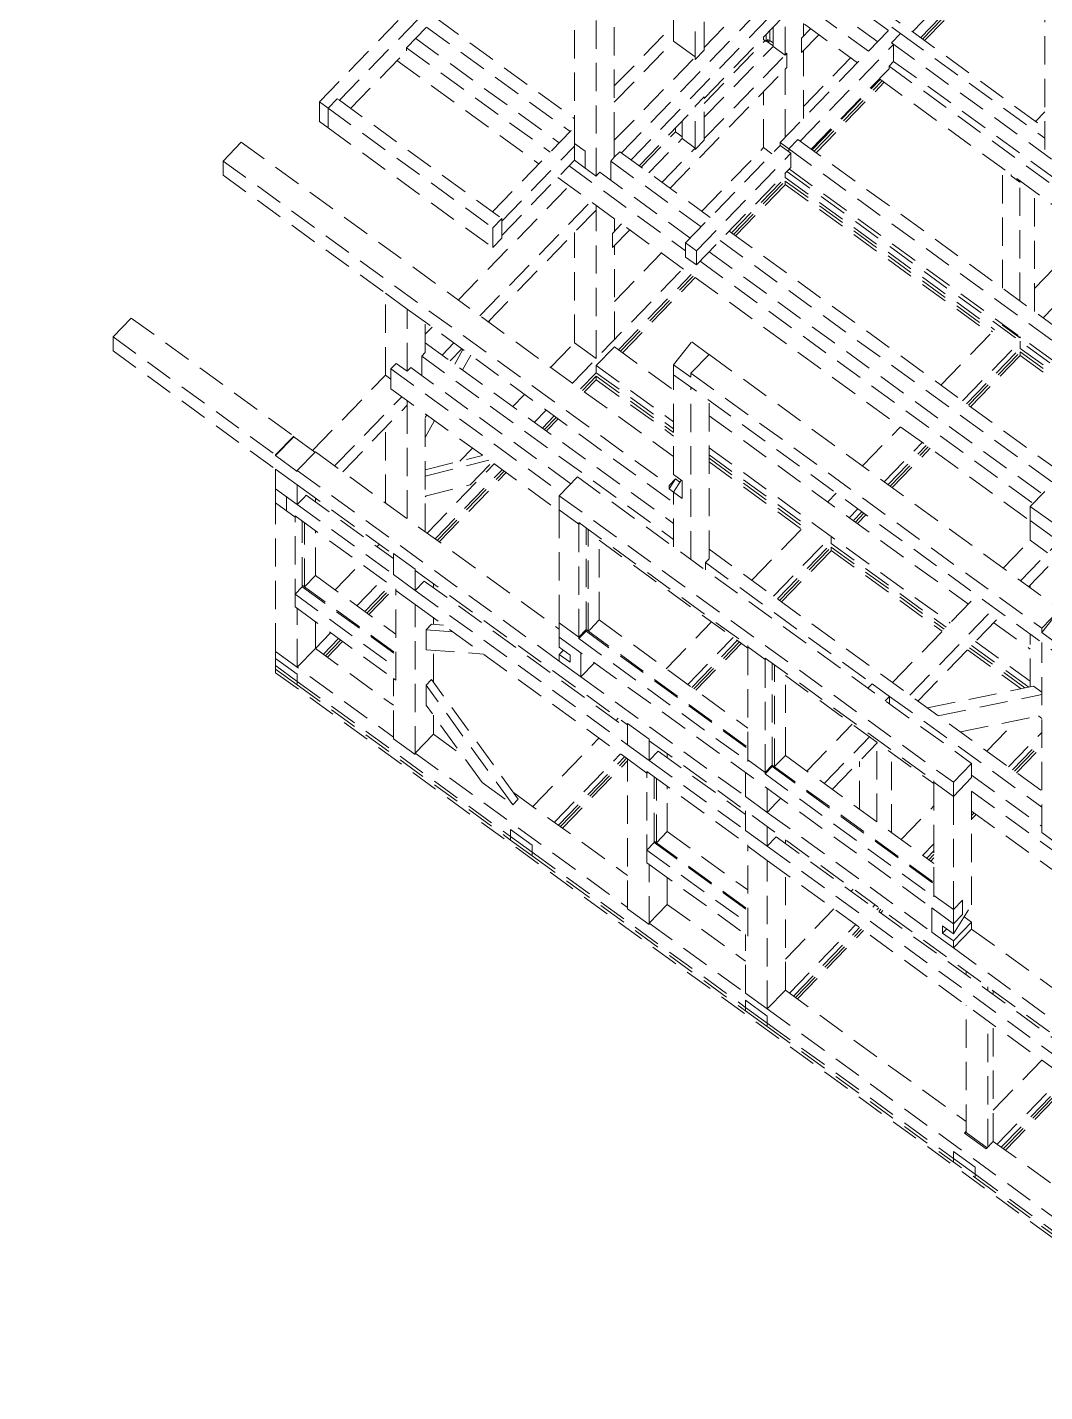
# Model space of a CAD drawing. Header units: millimetres. Extents: x 0 to 10920, y 0 to 297.
# Drawn here: x 3372.1 to 3516.1, y 0 to 192.9 of the extents above; entities that cross this region are included whole.
import ezdxf

# ---------------------------------------------------------------- set-up
doc = ezdxf.new("R2010")
doc.units = ezdxf.units.MM
doc.linetypes.add('K5LT_DASHED', pattern=[6, 4, -2])
doc.layers.add('Системный слой', color=7, linetype='Continuous')

# ---------------------------------------------------------------- blocks, each defined once
blk = doc.blocks.new('U340')
at = {"layer": 'Системный слой', "color": 7, "linetype": 'K5LT_DASHED', "lineweight": 18}
for p, q in [((3413.476688476865, 182.3949781459318), (3472.596898356865, 243.4120574659319)), ((3416.294350036865, 182.6084648459317), (3474.128981696865, 242.2987218059317)), ((3467.922764796865, 189.6855294459318), (3467.922658276865, 211.0855909659318)), ((3497.376306476865, 192.2840141859319), (3516.085067616865, 211.5930783259319)), ((3516.085135096865, 175.6621863259318), (3516.085067216864, 211.8100387459318)), ((3466.637188956865, 188.3587045259318), (3466.637080616864, 209.7587647859318)), ((3498.513468576864, 191.4576596259319), (3516.085071376865, 209.5930785259318)), ((3498.797759376865, 191.2510707859318), (3516.085072316865, 209.0930780859318)), ((3499.082049816865, 191.0444822059319), (3516.085073256865, 208.5930782659318)), ((3463.573016996865, 190.9853812859318), (3463.572932596865, 206.5963017659317)), ((3482.706890136865, 202.9440064259319), (3516.085129416865, 178.6886602659318)), ((3467.922763156865, 190.0855300459318), (3479.364385076865, 201.8942687659318)), ((3481.421308216864, 201.6171877059317), (3493.998682576865, 192.4774430659317)), ((3452.624413456865, 171.8963119259318), (3452.624242196865, 199.7816700059318)), ((3479.878618396865, 200.0249989259319), (3492.455992876865, 190.8852536259318)), ((3449.560228536865, 176.5229913259318), (3449.560095236865, 197.5230415859318)), ((3455.195558956865, 176.9499597859319), (3455.195436276865, 197.9500085059318)), ((3456.194352576865, 175.1807813059317), (3478.593052136865, 198.2981687459318)), ((3477.228462796865, 196.8897950259318), (3489.578396996865, 187.9153253459318)), ((3478.593050596864, 198.6981696659318), (3491.170418036865, 189.5584290059318)), ((3457.558952856865, 174.1891505859318), (3478.593062896864, 195.8981652659318)), ((3425.807641016865, 190.0269666059318), (3429.921486376865, 194.2728049859317)), ((3428.635909776865, 192.9459805859318), (3448.947920376864, 178.1856037059319)), ((3429.921486376865, 194.2728049859317), (3449.560206456865, 180.0016970659318)), ((3455.195506156865, 184.6336489059318), (3463.573004596865, 193.2799469259317)), ((3467.922799816864, 182.8855219259318), (3479.364416356865, 194.6942569859317)), ((3478.650792916865, 176.6370911259318), (3494.463370416865, 192.9570411659317)), ((3479.364434216865, 188.9942576259318), (3479.364416356865, 194.6942569859317)), ((3481.935582096865, 191.6479043459317), (3481.935574516865, 193.4692236659318)), ((3494.463370416865, 192.9570411659317), (3495.689038896865, 192.0663706459318)), ((3427.093217776865, 191.3537911859318), (3447.405228576865, 176.5934132459317)), ((3427.103847536865, 191.3460667259319), (3427.103847396865, 191.3647618459318)), ((3467.922803196865, 182.1746518659318), (3476.527707276865, 191.0556551459318)), ((3476.300267236865, 191.2209316459318), (3476.300265816864, 191.5317893659318)), ((3476.300267236865, 191.2209316459318), (3476.698608936865, 190.9314640259318)), ((3476.698608936865, 190.9314640259318), (3476.698604356865, 191.9429090859317)), ((3476.698608936865, 190.9314640259318), (3476.955723736864, 191.1968286859318)), ((3476.955725536865, 190.7968285059318), (3476.955723736864, 191.1968286859318)), ((3476.955725536865, 190.7968285059318), (3477.212840336865, 191.0621931659318)), ((3477.212840336865, 191.0621931659318), (3477.212833996864, 192.4736384259319)), ((3477.212840336865, 191.0621931659318), (3477.648498416865, 190.7456084259317)), ((3477.648500676864, 190.2411951059318), (3477.648488696865, 192.9232716659318)), ((3481.678474256864, 191.3825346659319), (3482.971151316865, 192.7166890659317)), ((3481.678482636865, 189.3825339459318), (3481.678474256864, 191.3825346659319)), ((3481.678482636865, 189.3825339459318), (3484.108316256865, 191.8903322459318)), ((3494.403463916865, 190.7395458059318), (3495.689038896865, 192.0663706459318)), ((3495.689038896865, 192.0663706459318), (3516.085132136865, 177.2449082659319)), ((3417.886389116865, 181.4515568459318), (3425.807644196865, 189.6269660659318)), ((3425.807644196865, 189.6269660659318), (3425.807641016865, 190.0269666059318)), ((3425.807641016865, 190.0269666059318), (3446.119651996865, 175.2665877859318)), ((3455.195519856865, 182.3390841659319), (3463.573017396865, 190.9853817059318)), ((3463.573017396865, 190.9853817059318), (3466.637187296865, 188.7587051059317)), ((3466.637189376865, 188.3587045059318), (3467.922765196865, 189.6855294259317)), ((3467.922765196865, 189.6855294259317), (3467.922763156865, 190.0855300459318)), ((3467.922813276865, 180.2034463259319), (3477.648500676864, 190.2411951059318)), ((3476.728292436865, 190.9620999859317), (3477.648500436865, 190.2934016859317)), ((3477.648500676864, 190.2411951059318), (3479.364434216865, 188.9942576259318)), ((3479.364434216865, 188.9942576259318), (3479.621549016865, 189.2596223259318)), ((3479.621564596865, 187.2596167659317), (3479.621555936865, 189.2596172859319)), ((3481.468454536865, 176.8505778659319), (3494.709881036864, 190.5168781659318)), ((3481.935630596864, 180.0273282059318), (3481.935590456865, 189.6479036059318)), ((3494.403463916865, 190.7395458059318), (3545.421958856865, 153.6653506459318)), ((3494.709888996865, 188.1168746659318), (3494.709881036864, 190.5168781659318)), ((3424.443058476864, 188.2185974859318), (3444.527635496865, 173.6234899859318)), ((3455.195558956865, 176.9499597859319), (3466.637187296865, 188.7587051059317)), ((3466.637189376865, 188.3587045059318), (3466.637187296865, 188.7587051059317)), ((3467.922829276865, 177.1855208859318), (3479.364434216865, 188.9942576259318)), ((3479.364442896865, 186.9942571259318), (3479.621557676865, 187.2596218059318)), ((3481.935623456865, 181.7370447259318), (3488.606282756865, 188.6217428459317)), ((3494.067101756865, 187.4534624659318), (3494.709888996865, 188.1168746659318)), ((3494.067103096865, 187.0534619659318), (3494.067101756865, 187.4534624659318)), ((3494.067101756865, 187.4534624659318), (3543.414582196865, 151.5935597459319)), ((3494.709888996865, 188.1168746859318), (3544.057369236864, 152.2569730259318)), ((3463.074207016864, 170.1813136859318), (3479.364442896865, 186.9942571259318)), ((3479.364484696865, 177.3736828659318), (3479.364442896865, 186.9942571259318)), ((3483.060485676865, 175.6936777259318), (3494.067103096865, 187.0534619659318)), ((3483.165580456865, 175.6173072459319), (3492.807608476865, 185.5687168659318)), ((3483.449871296864, 175.4107182659318), (3493.091899276865, 185.3621279659317)), ((3492.702513696865, 185.6450873059318), (3541.822561716865, 149.9504532859317)), ((3476.300336876865, 175.9209399459318), (3476.300300876865, 183.8317855659318)), ((3483.734161756865, 175.2041295259318), (3493.376189736865, 185.1555393259318)), ((3413.476713036865, 179.5949751859318), (3413.476688476865, 182.3949781459318)), ((3413.476688476865, 182.3949781459318), (3414.702355636865, 181.5043071859318)), ((3414.702355636865, 181.5043071859318), (3415.987933236865, 182.8311325659318)), ((3414.702379956865, 178.7043043459317), (3414.702355636865, 181.5043071859318)), ((3414.702355636865, 181.5043061859318), (3437.990041396864, 164.5815508859318)), ((3415.987933236865, 182.8311325659318), (3416.294350036865, 182.6084648459317)), ((3416.294350036865, 182.6084648459317), (3439.275618816865, 165.9083772659318)), ((3458.696119376865, 173.3627919459318), (3466.637224576865, 181.5586974059319)), ((3466.637223276864, 181.7586977059318), (3467.922798536864, 183.0855222259318)), ((3466.637254996865, 175.6586966059318), (3466.637223276864, 181.7586977059318)), ((3467.922829736865, 176.9855207659319), (3467.922798536864, 183.0855222259318)), ((3413.476713036865, 179.5949751859318), (3414.702379956865, 178.7043043459317)), ((3464.798746916865, 177.1947066259317), (3464.798733796865, 179.6612163459318)), ((3514.787409176864, 179.6316894659319), (3516.085125136865, 180.9710458059318)), ((3414.702379956865, 178.7043033259318), (3437.990061356865, 161.7815501659318)), ((3437.970967036865, 166.8564449259319), (3449.560213976865, 178.8175432859317)), ((3458.986591156865, 173.1517112859318), (3463.830203016864, 178.1507365259319)), ((3463.830202776865, 178.1507367059318), (3463.830200016865, 178.6616059659318)), ((3463.830202776865, 178.1507367059318), (3464.798745576865, 177.4469140459318)), ((3399.838876936865, 174.0250097059319), (3402.410034276865, 176.6786640259318)), ((3402.410034276865, 176.6786640259318), (3463.573641536865, 132.2321542659317)), ((3439.275621616865, 165.5083777059318), (3449.560237996865, 176.1229859059319)), ((3449.560235456865, 176.5229862859318), (3451.092313596865, 175.4096523259318)), ((3449.560250696864, 174.1229843259318), (3449.560235456865, 176.5229862859318)), ((3455.195573276865, 174.5499577659318), (3455.195558956865, 176.9499597859319)), ((3460.098534556865, 172.3436818259319), (3464.798747236865, 177.1947069459318)), ((3461.937041916864, 171.0076712859317), (3466.637254536865, 175.8586967059318)), ((3464.798747236865, 177.1947069459318), (3466.637254536865, 175.8586967059318)), ((3465.280801676864, 162.4380993859318), (3478.650794676865, 176.2370907259318)), ((3466.637255576865, 175.6586967459318), (3466.637254536865, 175.8586967059318)), ((3466.637255576865, 175.6586967459318), (3467.922830296865, 176.9855209059318)), ((3467.572174176865, 166.9127211059319), (3476.300336316865, 175.9209403459317)), ((3467.922830296865, 176.9855209059318), (3467.922829276865, 177.1855208859318)), ((3476.300336876865, 175.9209399459318), (3477.499883736865, 175.0492509059318)), ((3478.650794676865, 176.2370907259318), (3478.650792916865, 176.6370911259318)), ((3478.650792916865, 176.6370911259318), (3479.876461536865, 175.7464199259318)), ((3478.650794676865, 176.2370907259318), (3480.182880416864, 175.1237517659318)), ((3479.876461536865, 175.7464199259318), (3481.162037376865, 177.0732456459318)), ((3479.876461536865, 175.7464199259318), (3530.894961556864, 138.6721998859318)), ((3479.876463256865, 175.3464195659317), (3479.876461536865, 175.7464199259318)), ((3481.162037376865, 177.0732456459318), (3532.180536936865, 139.9990278059318)), ((3399.838896316865, 172.0250067259319), (3399.838876936865, 174.0250097059319)), ((3399.838876936865, 174.0250097059319), (3462.960879856865, 128.1553638659319)), ((3439.275635696865, 163.5083770659319), (3449.560250696864, 174.1229843259318)), ((3449.560250696864, 174.1229843259318), (3451.092328576865, 173.0096504659318)), ((3451.092328576865, 173.0096508459318), (3451.092313596865, 175.4096523259318)), ((3454.681335636865, 174.0192327859318), (3454.938450996865, 174.2845979859318)), ((3454.681351936865, 171.3059834859318), (3454.681335636865, 174.0192327859318)), ((3454.681335636865, 174.0192327859318), (3467.486145416865, 164.7142052259318)), ((3454.938450996865, 174.2845979859318), (3455.195566356865, 174.5499631659318)), ((3455.195573276865, 174.5499577659318), (3455.966918916864, 175.3460529059317)), ((3455.966919136865, 175.3460531259318), (3468.771721676865, 166.0410313059318)), ((3466.812887556865, 161.3247597259318), (3480.182880416864, 175.1237517659318)), ((3480.182888996865, 173.1237502659319), (3480.182880416864, 175.1237517659318)), ((3399.838896316865, 172.0250067259319), (3422.820163376864, 155.3250009459318)), ((3448.788904796865, 173.3268890259319), (3465.280807476865, 161.3425152859319)), ((3451.092328576865, 173.0096508459318), (3452.624413456865, 171.8963119259318)), ((3452.624413456865, 171.8963119259318), (3452.881528676865, 172.1616766059317)), ((3452.881528676865, 172.1616769859318), (3453.138643896865, 172.4270420259319)), ((3453.138643896865, 172.4270420259319), (3465.943453816864, 163.1220138059318)), ((3466.812897916865, 159.3247594459318), (3480.182888996865, 173.1237502659319)), ((3479.364508816865, 171.6942714659318), (3479.364506276865, 172.2791083059317)), ((3479.600557956865, 172.5227341059319), (3527.861291956865, 137.4525299859318)), ((3479.955457736864, 172.8890214659317), (3528.216191616864, 137.8188179259318)), ((3510.110052176865, 156.0372485859318), (3510.110013516864, 172.9953778659318)), ((3511.335682696865, 171.9135327259317), (3511.335682276865, 172.1047069459318)), ((3511.335682696865, 171.9135327259317), (3512.561351296865, 171.0228619259318)), ((3433.124028896865, 154.3593690259318), (3448.788922716864, 170.5268878059318)), ((3447.196888316865, 171.6837910859319), (3514.045175636865, 123.1063210059318)), ((3471.773500816865, 163.8596919059318), (3479.364509336865, 171.6942714059318)), ((3472.057791336865, 163.6531030459318), (3479.364511476865, 171.1942723659318)), ((3472.342081816865, 163.4465142059317), (3479.364513636865, 170.6942733859318)), ((3479.364508816865, 171.6942717859318), (3508.977951196865, 150.1747173459319)), ((3479.364513636865, 170.6942733859318), (3479.364511476865, 171.1942723659318)), ((3479.364511476865, 171.1942723659318), (3508.693662896865, 149.8813068059318)), ((3479.364513636865, 170.6942733859318), (3508.409374636864, 149.5878963259318)), ((3512.561351296865, 171.0228619259318), (3512.561350896864, 171.2140361459317)), ((3512.561351296865, 171.0228619259318), (3512.670048876865, 171.1350473259318)), ((3512.561386576865, 154.2559083659318), (3512.561351116865, 171.0228620659318)), ((3436.188198356865, 152.1326898059319), (3451.853091856865, 168.3002101859318)), ((3514.618310036865, 152.7611794059318), (3514.618276536865, 169.7193061859318)), ((3437.325365356864, 151.3063306859318), (3452.624449856865, 167.0963053659318)), ((3452.624449856865, 167.0963053659318), (3452.624445916865, 167.7396808259317)), ((3452.624571916865, 146.0963418059319), (3452.624449856865, 167.0963053659318)), ((3437.990041396864, 164.5815508859318), (3439.275618816865, 165.9083772659318)), ((3437.990061356865, 161.7815501659318), (3437.990041396864, 164.5815508859318)), ((3439.275621616865, 165.5083777059318), (3439.275618816865, 165.9083772659318)), ((3439.275635696865, 163.5083770659319), (3439.275621616865, 165.5083777059318)), ((3454.938520856865, 163.7845930459318), (3456.231181076865, 165.1187300459319)), ((3454.938532836865, 161.7845948059318), (3457.368346216865, 164.2923722259318)), ((3455.195629036864, 164.0499630659318), (3455.195618156865, 165.8712553459319)), ((3471.440972696865, 164.1013341659318), (3521.540215136864, 127.6951074459318)), ((3514.618303656865, 155.9960573259318), (3522.421047956865, 164.0491759259318)), ((3437.990061356865, 161.7815501659318), (3439.275638516865, 163.1083763659318)), ((3439.275638516865, 163.1083763659318), (3439.275635696865, 163.5083770659319)), ((3449.560407536865, 148.3230170259318), (3449.560308456865, 163.9338471659318)), ((3454.938532836865, 161.7845948059318), (3454.938520856865, 163.7845930459318)), ((3465.280812256865, 160.4380990059319), (3465.280801676864, 162.4380993859318)), ((3465.280801676864, 162.4380993859318), (3466.812887556865, 161.3247597259318)), ((3470.155396456865, 162.7745079659319), (3520.254639336865, 126.3682790859319)), ((3455.195720356865, 148.7499899859318), (3455.195640956865, 162.0499647859318)), ((3455.195688176865, 154.1391156859318), (3461.866313556865, 161.0237787859318)), ((3465.280812256865, 160.4380990059319), (3466.812897916865, 159.3247594459318)), ((3466.812897916865, 159.3247594459318), (3466.812887556865, 161.3247597259318)), ((3468.612704896865, 161.1823164059318), (3515.736284176865, 126.9384472659318)), ((3515.843188756865, 151.8710822659318), (3525.485214616865, 161.8225024659318)), ((3449.265589356865, 142.6295814459318), (3464.930477676864, 158.7971048259317)), ((3467.327128496865, 159.8554900259318), (3514.450708196865, 125.6116188459318)), ((3455.764306936865, 147.3368151859318), (3466.067640016865, 157.9707490259319)), ((3456.048597816865, 147.1302259259317), (3466.351930876865, 157.7641598659317)), ((3456.332888336865, 146.9236369459318), (3466.636221396865, 157.5575709859318)), ((3422.820257836865, 143.7250025659318), (3422.820163376864, 155.3250009459318)), ((3422.820163376864, 155.3250009459318), (3425.884335436865, 153.0983195259317)), ((3425.884335436865, 153.0983195259317), (3463.573645576865, 125.7100868459318)), ((3425.884405296864, 144.2983202659318), (3425.884335436865, 153.0983195259317)), ((3384.283449116865, 149.1704121459318), (3386.854606776865, 151.8240673259318)), ((3386.854606776865, 151.8240673259318), (3409.835839736865, 135.1239989659318)), ((3428.455561356865, 146.9519747859318), (3428.455528136865, 151.2297911059318)), ((3428.455541256865, 149.5410879259318), (3429.415699016865, 150.5320533859318)), ((3437.452820156865, 151.2137117059318), (3437.740995856865, 151.7352972059319)), ((3501.386944216865, 142.3401302859318), (3509.546527636865, 150.7615382659317)), ((3510.110064096865, 150.8042320059319), (3510.110063716865, 150.9762140059318)), ((3510.110064096865, 150.8042320059319), (3512.561397636865, 149.0228921859319)), ((3384.283470576865, 147.1704129659317), (3384.283449116865, 149.1704121459318)), ((3384.283449116865, 149.1704121459318), (3407.264682476864, 132.4703418059318)), ((3512.561397636865, 149.0228921859319), (3512.561397276865, 149.1948741859318)), ((3512.561397636865, 149.0228921859319), (3512.659182876865, 149.1238151659317)), ((3384.283470576865, 147.1704129659317), (3407.264733976865, 130.4703858059319)), ((3427.941329996865, 146.4212437459319), (3428.455561356865, 146.9519747859318)), ((3428.455550816865, 148.3086029859318), (3463.573692596865, 122.7888482859317)), ((3430.818949116865, 146.5911617659318), (3432.479868556865, 148.3053737859317)), ((3431.956115836865, 145.7648021059318), (3433.617035576865, 147.4790145259319)), ((3432.615028876864, 145.2859812259317), (3433.766621236865, 147.3703134259318)), ((3446.201424916865, 144.8562570259319), (3449.560406976865, 148.3230174459318)), ((3449.560407536865, 148.3230170259318), (3452.624571916865, 146.0963418059319)), ((3452.624577496865, 145.0963451859319), (3455.195725756865, 147.7499932459318)), ((3455.195725756865, 147.7499932459318), (3463.573590556864, 141.6619443459319)), ((3463.573565956865, 145.2224892659318), (3466.144722196865, 148.4496431259318)), ((3466.024988576864, 144.0287197259319), (3468.596147876865, 146.6823819059318)), ((3466.144722196865, 148.4496431259318), (3468.588104936865, 146.6740809059318)), ((3468.596147876865, 146.6823819059318), (3518.235843296865, 110.6101093259318)), ((3504.451111316865, 140.1134546659318), (3512.610694576865, 148.5348634659319)), ((3505.019690056864, 139.7002786059318), (3512.610696856865, 147.5348666059317)), ((3505.303984476865, 139.4936869259318), (3512.610702956865, 147.0348644059317)), ((3512.610695616865, 148.0348649259318), (3512.610694576865, 148.5348634659319)), ((3512.610696676865, 147.5348667259318), (3512.610695616865, 148.0348649259318)), ((3512.610696676865, 147.5348667259318), (3527.672278556865, 136.5898868659318)), ((3512.610704016864, 146.5348659659318), (3512.610702956865, 147.0348644059317)), ((3512.610702956865, 147.0348644059317), (3527.672279096864, 136.0898885859318)), ((3423.580980136865, 144.6155588859318), (3424.352327176864, 145.4116554459318)), ((3424.352327176864, 145.4116554459318), (3425.884405296864, 144.2983202659318)), ((3425.884405296864, 144.2983202659318), (3426.398636356865, 144.8290510259318)), ((3426.398636356865, 144.8290510259318), (3449.033223716865, 128.3808805859317)), ((3427.941351176865, 143.7079863659319), (3427.941329996865, 146.4212437459319)), ((3427.941329996865, 146.4212437459319), (3463.573704816865, 120.5278033459318)), ((3433.730071636865, 144.4756986659318), (3434.881664276865, 146.5600312859318)), ((3452.624577496865, 145.0963451859319), (3463.573615016865, 137.1398689059318)), ((3452.624583636864, 144.0963482859318), (3452.624577496865, 145.0963451859319)), ((3463.573565956865, 145.2224892659318), (3466.024991656865, 143.4410821659319)), ((3463.573573596865, 143.8101231659317), (3463.573565956865, 145.2224892659318)), ((3505.588273796865, 139.2870989459318), (3512.610704016864, 146.5348659659318)), ((3512.610704016864, 146.5348659659318), (3527.672279636865, 135.5898903859318)), ((3412.508190756865, 133.0820495659318), (3422.820264756865, 143.7249975459318)), ((3422.820257836865, 143.7250025659318), (3423.580991816865, 143.1721900659318)), ((3423.581002796865, 141.8155612659318), (3423.580980136865, 144.6155588859318)), ((3423.580980136865, 144.6155588859318), (3447.747645796865, 127.0540522459318)), ((3450.402752156865, 141.8032253859317), (3452.624583636864, 144.0963482859318)), ((3450.687043136865, 141.5966361859319), (3452.624587196865, 143.5963498059318)), ((3450.971333756865, 141.3900472259318), (3452.624590256864, 143.0963514459318)), ((3452.624583636864, 144.0963482859318), (3463.573620416864, 136.1398723659318)), ((3452.624590256864, 143.0963514459318), (3452.624587196865, 143.5963498059318)), ((3452.624587016865, 143.5963496259318), (3463.573623116865, 135.6398741059318)), ((3452.624590256864, 143.0963511259318), (3463.573625816864, 135.1398759259318)), ((3463.573573596865, 143.8101231659317), (3518.116036456865, 104.1750920059318)), ((3463.573655316864, 129.6833173859317), (3463.573578956864, 143.8101287059319)), ((3466.024991656865, 143.4410821659319), (3466.024988576864, 144.0287197259319)), ((3466.024988576864, 144.0287197259319), (3515.664684856864, 107.9564428459317)), ((3423.581002796865, 141.8155612659318), (3447.405242116864, 124.5028889659318)), ((3440.832172256865, 139.3147232659318), (3442.493095356865, 141.0289397659319)), ((3466.025050356865, 117.6922080859318), (3466.024922816865, 142.0287797659318)), ((3415.629236516865, 130.9140690259318), (3425.113087756865, 140.7022210059318)), ((3416.766403676865, 130.0877091259317), (3425.884450316865, 139.4983196459318)), ((3425.884450316865, 139.4983196459318), (3425.884445196864, 140.1416885659318)), ((3425.884570696865, 123.4616933259318), (3425.884450316865, 139.4983196459318)), ((3468.596219156865, 117.7824424459318), (3468.596105736865, 140.1603377459318)), ((3428.455758276865, 121.5932553459318), (3428.455628756865, 138.2732529259317)), ((3428.455632756864, 137.7576546659318), (3428.658891956865, 138.1255449859318)), ((3428.455654716865, 134.9292332859318), (3429.773934496865, 137.3152624059319)), ((3443.896336816865, 137.0880471459318), (3445.557259876865, 138.8022638059317)), ((3445.033499316865, 136.2616905459318), (3446.694422716864, 137.9759076059319)), ((3445.317790236864, 136.0551011859318), (3446.978713696865, 137.7693183659318)), ((3445.602080776865, 135.8485121059319), (3447.263004316865, 137.5627293659317)), ((3468.596116616864, 138.0121618459318), (3505.284542496865, 111.3513197459318)), ((3407.264682476864, 132.4703418059318), (3409.835839736865, 135.1239989659318)), ((3409.835840636864, 135.0239990659319), (3409.835839736865, 135.1239989659318)), ((3422.820404736864, 125.6883718059318), (3422.820318016865, 136.3358708459318)), ((3490.307496936864, 130.9051659059318), (3495.681084916865, 136.4511814859317)), ((3407.264683396865, 132.3703419059319), (3409.835840636864, 135.0239990659319)), ((3409.835840636864, 135.0239990659319), (3412.843154056864, 132.8386359059319)), ((3433.357788576865, 131.6005120059318), (3435.126311276865, 133.4257806059318)), ((3468.596139536865, 133.4900871659318), (3502.713395116865, 108.6976673459318)), ((3493.371664256865, 128.6784891459318), (3498.745252136865, 134.2245052659318)), ((3493.940243216864, 128.2653130659318), (3499.313830916864, 133.8113291259318)), ((3494.224537736864, 128.0587213459318), (3499.598125336865, 133.6047373859318)), ((3494.508827156865, 127.8521333459318), (3499.882414656865, 133.3981493459318)), ((3407.264683396865, 132.3703419059319), (3407.264682476864, 132.4703418059318)), ((3407.264683396865, 132.3703419059319), (3410.328855236865, 130.1436604659318)), ((3410.328854356865, 130.2436603459319), (3412.900011556865, 132.8973177859318)), ((3412.900011556865, 132.8973177859318), (3447.405350416865, 107.8228790659318)), ((3428.455690236865, 130.3542710259318), (3436.528749136865, 132.4066527059318)), ((3428.455697256864, 129.4525719859317), (3437.447998616865, 131.7386496259319)), ((3428.706629356865, 121.4109516459318), (3438.190475976865, 131.1991038859318)), ((3434.797792776865, 128.2364756859318), (3437.884060036865, 131.4217711659319)), ((3468.596144616865, 132.4900907859318), (3482.238031256865, 122.5767673859317)), ((3468.596147156865, 131.9900926059319), (3481.953743796865, 122.2833577059318)), ((3468.596149676865, 131.4900945059318), (3481.669456396865, 121.9899480859318)), ((3407.264733976865, 130.4703858059319), (3410.328904556864, 128.2437036459318)), ((3407.264759716865, 127.6703895659318), (3407.264733976865, 130.4703858059319)), ((3410.328854356865, 130.2436603459319), (3447.405379776865, 103.3008270059318)), ((3410.328855236865, 130.1436604659318), (3410.328854356865, 130.2436603459319)), ((3429.843792316865, 120.5845947859318), (3439.327638516865, 130.3727470659318)), ((3430.128083336865, 120.3780053859318), (3439.611929436865, 130.1661576659318)), ((3430.412373996865, 120.1714162259318), (3439.896219996865, 129.9595685059318)), ((3447.405309596865, 126.7007400659318), (3449.976470196865, 129.3544034859318)), ((3449.976470196865, 129.3544034859318), (3505.744525756865, 88.82873396593175)), ((3463.573655316864, 129.6833173859317), (3464.799366516865, 128.7926139059318)), ((3407.264759716865, 127.6703895659318), (3410.328929716865, 125.4437076859319)), ((3407.264784936865, 125.6703880859318), (3407.264766556865, 127.6703844659319)), ((3410.328904556864, 128.2437036459318), (3423.964439036865, 118.3349286459318)), ((3410.328929716865, 125.4437076859319), (3410.328904556864, 128.2437036459318)), ((3428.455719216865, 126.6241537459318), (3434.797792776865, 128.2364756859318)), ((3462.960879856865, 128.1553638659319), (3463.843752896864, 129.0665666459317)), ((3462.960882576865, 127.6564097459317), (3462.960879856865, 128.1553638659319)), ((3462.960882576865, 127.6564097459317), (3463.843752896864, 129.0665666459317)), ((3462.960882576865, 127.6564097459317), (3463.573637476865, 127.2111281859317)), ((3463.573668676865, 127.2111822859317), (3464.637441056865, 128.9102823659318)), ((3463.843752896864, 129.0665666459317), (3464.456513816865, 128.6212946659318)), ((3464.799379676865, 126.3204789059318), (3464.799366516865, 128.7926139059318)), ((3407.264971056865, 104.6704638459318), (3407.264778076865, 125.6703931859318)), ((3407.264778076865, 125.6703931859318), (3410.022530696865, 123.6663796859318)), ((3408.796869696865, 124.5570472659318), (3408.796851516865, 126.5570435659318)), ((3410.328929716865, 125.4437076859319), (3411.357391636865, 126.5051690659318)), ((3410.328929716865, 125.4437076859319), (3423.964489916864, 115.5349725059318)), ((3411.357392236865, 126.5051715259318), (3411.614507976865, 126.7705371459317)), ((3411.614507976865, 126.7705371459317), (3423.964471676865, 117.7960223459319)), ((3412.900107056865, 125.8363135059318), (3412.900111676865, 126.0973623459318)), ((3412.900111676865, 126.0973623459318), (3412.900109236864, 126.3751755259319)), ((3412.900111676865, 126.0973623459318), (3413.058069536864, 126.2603884659318)), ((3428.455719856865, 126.5411525259318), (3428.562424596865, 126.6512810659318)), ((3447.405322596865, 124.7007387059319), (3447.405309596865, 126.7007400659318)), ((3447.405309596865, 126.7007400659318), (3503.173366156865, 86.17506572593179)), ((3463.573710516865, 119.4735550859317), (3463.573668676865, 127.2111822859317)), ((3463.573668676865, 127.2111822859317), (3464.799379676865, 126.3204789059318)), ((3485.377753916865, 125.8172373859318), (3486.599165516865, 127.0778416259318)), ((3514.045171436865, 125.1930689259319), (3516.102093356865, 127.3159947859318)), ((3410.022528416865, 123.8663806459318), (3424.270921056865, 113.5123079259318)), ((3410.022530216865, 123.6663810459318), (3410.022528416865, 123.8663806459318)), ((3410.022530696865, 123.6663796859318), (3410.136246156864, 123.7837438259318)), ((3410.022645056865, 110.9664166059319), (3410.022530696865, 123.6663796859318)), ((3447.405344716864, 108.7008143859319), (3447.405240836865, 124.7008078459318)), ((3447.405240836865, 124.7008078459318), (3450.163002276865, 122.6967892059319)), ((3488.441921356864, 123.5905601259318), (3489.663332916864, 124.8511644659318)), ((3489.010500156865, 123.1773837659317), (3490.231911896865, 124.4379883059318)), ((3489.294794616864, 122.9707919259318), (3490.516206416864, 124.2313965659318)), ((3489.579083956865, 122.7642037859318), (3490.800495836865, 124.0248085459317)), ((3514.045171436865, 125.1930689259319), (3552.194194536864, 97.47084872593172)), ((3514.045175456865, 123.1930719059319), (3514.045171436865, 125.1930689259319)), ((3411.051088616865, 114.0278732259318), (3411.051007536865, 123.1190017659318)), ((3411.357505436865, 113.8052027059317), (3411.357423976865, 122.8963339659318)), ((3412.900199036865, 115.3973959259318), (3412.900142836865, 121.7752655259318)), ((3450.162996276865, 122.8967844059318), (3474.063613076864, 105.5286222059318)), ((3450.162997536865, 122.6967843059318), (3450.162996276865, 122.8967844059318)), ((3450.162997536865, 122.6967843059318), (3450.276712916865, 122.8141485059318)), ((3450.163103196865, 106.6967971659318), (3450.163002276865, 122.6967892059319)), ((3451.191566636865, 107.7582615059317), (3451.191476856865, 122.1494054859318)), ((3451.497984256865, 107.5355929459319), (3451.497894776865, 121.9267367459318)), ((3474.646948476865, 114.7421020859318), (3482.806606176865, 123.1635867259318)), ((3514.045181096865, 120.3930766259319), (3514.045175456865, 123.1930719059319)), ((3514.045175456865, 123.1930719059319), (3550.750622656865, 96.51987158593184)), ((3421.627740416865, 119.4940864059317), (3421.934130556865, 119.8103075659319)), ((3453.040679316865, 109.1277893659318), (3453.040607916865, 120.8056739659318)), ((3453.040610336865, 120.4077620659317), (3474.063612756865, 105.1307013059317)), ((3477.711116136865, 112.5154237059318), (3485.870773676865, 120.9369091859317)), ((3478.279694996865, 112.1022471459318), (3485.870777576864, 119.9369133659318)), ((3485.870775636865, 120.4369112659319), (3485.870773676865, 120.9369091859317)), ((3485.870777576864, 119.9369133659318), (3485.870775636865, 120.4369112659319)), ((3485.870777576864, 119.9369133659318), (3502.144820276865, 108.1108476259318)), ((3510.214280896865, 116.4392474859318), (3514.045181296865, 120.3930768259318)), ((3512.665621596865, 114.6579011059318), (3518.088537356864, 120.2548322059317)), ((3514.045181296865, 120.3930768259318), (3515.270851596864, 119.5024038259318)), ((3423.964489916864, 115.5349725059318), (3423.964465716865, 118.5349649859319)), ((3423.964465716865, 118.5349649859319), (3427.028637996865, 116.3082816059318)), ((3468.081987956865, 117.2517107059318), (3468.596219156865, 117.7824424459318)), ((3468.596212296865, 119.1390688859318), (3515.664718096865, 84.93518844593186)), ((3478.563989456865, 111.8956552059318), (3485.870784756865, 119.4369119859318)), ((3478.848278836865, 111.6890669659319), (3485.870786716865, 118.9369141459318)), ((3485.870786716865, 118.9369141459318), (3485.870784756865, 119.4369119859318)), ((3485.870784596865, 119.4369117859317), (3501.860532856865, 107.8174377659318)), ((3485.870786716865, 118.9369138459319), (3501.576245496864, 107.5240279659318)), ((3513.802779116864, 113.8315492259318), (3519.225694516865, 119.4284801859318)), ((3515.270851596864, 119.5024038259318), (3516.496521736864, 118.6117309059318)), ((3415.692427876865, 113.3683298259319), (3419.318727776865, 117.1109853859319)), ((3427.028612156864, 116.1082461859318), (3457.057524996865, 94.28674640593178)), ((3427.028661576865, 113.3082894259319), (3427.028637996865, 116.3082816059318)), ((3468.081993336865, 116.1974636459319), (3468.081987956865, 117.2517107059318)), ((3468.081987956865, 117.2517107059318), (3491.676139616865, 100.1062422259318)), ((3411.051090396865, 113.8278739059318), (3411.051088616865, 114.0278732259318)), ((3411.051088616865, 114.0278732259318), (3424.270994696864, 104.4211828459318)), ((3411.357505436865, 113.8052027059317), (3412.900199036865, 115.3973959259318)), ((3412.900199036865, 115.3973969059318), (3424.270972876865, 107.1344413059318)), ((3418.756592956865, 111.1416511059318), (3422.382892776865, 114.8843070459318)), ((3419.893755676865, 110.3152935459318), (3423.520055456865, 114.0579496059318)), ((3420.178046616865, 110.1087039459318), (3423.804346416865, 113.8513600459318)), ((3423.964489916864, 115.5349725059318), (3427.028661576865, 113.3082894259319)), ((3427.028661576865, 113.3082894259319), (3428.314239696865, 114.6351177259318)), ((3428.314239696865, 114.6351177259318), (3457.057546876865, 93.74783080593188)), ((3429.599836116865, 113.7008960259319), (3429.599831956864, 114.2397845259318)), ((3514.045194676865, 113.6553914459317), (3514.045193816864, 114.0817427459318)), ((3410.022627956865, 112.7664117259318), (3411.051090396865, 113.8278739059318)), ((3410.022627956865, 112.7664117259318), (3424.271010556865, 102.4123437459319)), ((3411.051090396865, 113.8278739059318), (3424.270996316865, 104.2211836059319)), ((3420.462337216864, 109.9021146259319), (3424.088636996865, 113.6447707659318)), ((3424.270922676865, 113.3123084259318), (3424.270921056865, 113.5123079259318)), ((3424.271025356865, 100.6123498659318), (3424.270923156865, 113.3123089259319)), ((3424.270923156865, 113.3123089259319), (3427.028677296865, 111.3082943259318)), ((3427.028661576865, 113.3082894259319), (3457.057560076864, 91.48678340593179)), ((3494.553738536865, 100.2761772659318), (3506.505949996865, 112.6119207259319)), ((3410.022644176865, 110.9664182259318), (3424.271025356865, 100.6123498659318)), ((3410.329136316865, 102.4437842659318), (3410.329061756865, 110.7437485459317)), ((3427.028677296865, 111.3082943259318), (3457.057571776865, 89.48679024593177)), ((3427.028843956865, 90.10837772593179), (3427.028677296865, 111.3082943259318)), ((3497.005079496865, 98.49482958593173), (3508.957290756864, 110.8305740259319)), ((3498.142236796864, 97.66847676593184), (3510.094448296864, 110.0042220059318)), ((3515.664684856864, 107.9564428459317), (3518.235843296865, 110.6101093259318)), ((3515.664685976865, 107.3688062459318), (3518.235843316865, 110.5959636259318)), ((3412.900289776865, 105.0974376459318), (3412.900256496865, 108.8753040459318)), ((3428.571413576865, 107.7289372659317), (3429.342760336865, 108.5250342659318)), ((3429.342760336865, 108.5250342659318), (3431.030593036865, 108.4001670659318)), ((3429.599876056865, 108.5060126259318), (3429.599868876865, 109.4398508059318)), ((3447.405357696864, 106.7008178659318), (3447.405344716864, 108.7008143859319)), ((3447.405344716864, 108.7008143859319), (3450.163103196865, 106.6967971659318)), ((3451.755100096865, 107.8009590059318), (3453.040679316865, 109.1277893659318)), ((3453.040679316865, 109.1277893659318), (3474.063665796864, 93.85073632593179)), ((3462.527562716865, 102.2338297059319), (3468.941088836865, 108.8531529259318)), ((3508.873040516864, 108.7436205459318), (3514.045212156865, 104.9850932059318)), ((3412.900289156865, 105.0974376659318), (3415.048291216865, 107.3143620859318)), ((3414.037452096864, 104.2710800659318), (3416.185453956865, 106.4880043859319)), ((3414.321743056865, 104.0644904059317), (3416.469744916865, 106.2814147459318)), ((3428.571413576865, 107.7289372659317), (3432.337714816865, 107.4503031459318)), ((3428.571435536865, 104.9005197459318), (3428.571413576865, 107.7289372659317)), ((3447.405366896865, 105.2828551659318), (3447.405357696864, 106.7008178659318)), ((3447.405357696864, 106.7008178659318), (3500.109222176865, 68.40179452593176)), ((3447.405357696864, 106.7008178659318), (3500.109222176865, 68.40179452593176)), ((3450.163103196865, 106.6967971659318), (3451.191566636865, 107.7582615059317)), ((3450.163104456865, 106.4967994859318), (3450.163103196865, 106.6967971659318)), ((3450.163104456865, 106.4967994859318), (3451.191567876865, 107.5582638259318)), ((3450.163104456865, 106.4967994859318), (3474.063687996865, 89.12864292593179)), ((3451.191567876865, 107.5582638259318), (3451.191566636865, 107.7582615059317)), ((3451.191566636865, 107.7582615059317), (3474.063678556865, 91.13747890593179)), ((3451.191567876865, 107.5582638259318), (3474.063679496865, 90.93748136593175)), ((3451.497984256865, 107.5355929459319), (3451.755100096865, 107.8009590059318)), ((3465.591730636865, 100.0071500659318), (3472.005256616865, 106.6264739659318)), ((3466.160309516865, 99.59397328593187), (3472.573835496864, 106.2132972859318)), ((3514.045222856865, 99.67198014593174), (3514.045207816865, 107.1332770459318)), ((3515.664685976865, 107.3688062459318), (3515.664684856864, 107.9564428459317)), ((3515.664685976865, 107.3688062459318), (3518.116033996865, 105.5874555859317)), ((3407.264971056865, 104.6704638459318), (3410.329136316865, 102.4437842659318)), ((3407.264987096865, 103.6704632659318), (3407.264977916865, 104.6704587659318)), ((3407.264977916865, 104.6704587659318), (3423.964682316865, 92.53505232593176)), ((3410.329136316865, 102.4437842659318), (3412.900289776865, 105.0974376459318)), ((3412.900289776865, 105.0974375259318), (3423.964638976865, 97.05715384593175)), ((3414.606033656864, 103.8579010259318), (3416.754035516865, 106.0748253859318)), ((3428.571435536865, 104.9005197459318), (3436.671107576864, 104.3012978459318)), ((3429.599938816865, 100.3419612059317), (3429.599904356864, 104.8244325859318)), ((3447.405366896865, 105.2828551659318), (3448.937607776865, 104.1694011259318)), ((3447.405373516865, 104.2637999059318), (3447.984784056865, 104.8618023259318)), ((3447.405373516865, 104.2637999059318), (3448.937614276865, 103.1503459059318)), ((3447.405379776865, 103.3008270059318), (3447.405373516865, 104.2637999059318)), ((3450.469554756864, 101.0741417459319), (3450.469533396865, 104.4741322659318)), ((3466.444604016865, 99.38738122593175), (3472.858129976865, 106.0067053059318)), ((3466.728893416865, 99.18079288593174), (3473.142419356865, 105.8001170059318)), ((3474.063687056865, 89.32864044593181), (3474.063611836865, 105.3286200259317)), ((3474.063614016864, 105.3286222659318), (3474.063613076864, 105.5286222059318)), ((3474.063614016864, 105.3286222659318), (3476.514960336865, 103.5472715459319)), ((3505.164743576865, 104.9163283259318), (3512.747351476864, 99.40617800593172)), ((3505.449030936865, 105.2097381659318), (3513.284127296865, 99.51610890593176)), ((3505.733318356864, 105.5031480459317), (3513.820903236865, 99.6260398259318)), ((3506.301893196865, 106.0899678459318), (3514.045221256864, 100.4630252059318)), ((3515.664729296865, 79.05648136593183), (3515.664678016865, 105.9564332259318)), ((3407.264985096865, 102.6704698459318), (3407.264975916864, 103.6704648859319)), ((3407.264987096865, 103.6704632659318), (3410.329144676864, 101.4437892259318)), ((3407.264995156865, 102.6704796459318), (3410.329160016865, 100.4438002659318)), ((3407.264999756865, 102.1704821859318), (3407.264995156865, 102.6704796459318)), ((3447.405379776865, 103.3008270059318), (3450.469554756864, 101.0741417459319)), ((3448.937614276865, 103.1503459059318), (3448.937607776865, 104.1694011259318)), ((3450.469554756864, 101.0741417459319), (3452.402708516865, 103.0693259859318)), ((3476.514957456865, 103.5472685859317), (3476.628675696865, 103.6646358459318)), ((3476.515030036865, 87.54729028593181), (3476.514957456865, 103.5472685859317)), ((3476.514959436865, 103.7472714859318), (3500.415596716864, 86.37909438593182)), ((3476.514960336865, 103.5472715459319), (3476.514959436865, 103.7472714859318)), ((3477.543493296865, 88.60875552593177), (3477.543428996864, 102.9999005459317)), ((3477.849911176865, 88.38608676593184), (3477.849847176864, 102.7772316259317)), ((3407.264999756865, 102.1704821859318), (3410.329164516865, 99.94380284593178)), ((3407.265005476865, 101.6704735859318), (3407.265000876865, 102.1704710259318)), ((3407.265005476865, 101.6704735859318), (3536.573007056865, 7.7044235859318)), ((3410.329153656865, 100.4437946059318), (3410.329144676864, 101.4437892259318)), ((3410.329164516865, 99.94380284593178), (3410.329160016865, 100.4438002659318)), ((3410.329160016865, 100.4438002659318), (3440.511200156865, 78.51099644593181)), ((3423.964677076865, 92.33505848593181), (3423.964608496864, 100.8350180259318)), ((3423.964608496864, 100.8350180259318), (3424.271025356865, 100.6123498659318)), ((3428.571470636864, 99.90053312593183), (3429.342816976865, 100.6966298259317)), ((3441.599550836865, 83.78994122593184), (3429.342816976865, 100.6966298259317)), ((3450.469554756864, 101.0741417459319), (3473.757294696865, 84.15132646593177)), ((3479.392605956865, 89.97828454593183), (3479.392555236865, 101.6561725459318)), ((3479.392556956865, 101.2582475859318), (3500.415588096865, 85.98116596593172)), ((3410.329164516865, 99.94380284593178), (3440.511203636865, 78.01099952593184)), ((3428.571492576864, 97.07211858593175), (3428.571470636864, 99.90053312593183)), ((3440.828204976865, 82.99384448593177), (3428.571470636864, 99.90053312593183)), ((3491.076719096865, 99.48758706593188), (3491.676139616865, 100.1062422259318)), ((3491.676139616865, 100.1062422259318), (3494.127481096865, 98.32489408593175)), ((3499.487840176865, 96.69064974593174), (3514.504847716865, 99.76611062593176)), ((3501.019927416864, 95.57730806593172), (3515.664692096865, 98.57653582593178)), ((3514.504847716865, 99.76611062593176), (3515.664691416865, 98.92327226593174)), ((3436.494816956865, 86.14284762593175), (3428.571492576864, 97.07211858593175)), ((3493.528060576865, 97.70623888593182), (3494.127481096865, 98.32489408593175)), ((3494.127484616864, 97.27064792593184), (3494.127481096865, 98.32489408593175)), ((3494.127481076865, 98.32489408593175), (3515.664722396865, 82.67414734593186)), ((3429.599995556865, 92.96201926593174), (3429.599974876865, 95.65345124593179)), ((3455.442521076865, 94.92144338593178), (3455.748923696864, 95.23767782593175)), ((3504.154364736864, 93.29956592593182), (3515.664697656865, 95.65686900593181)), ((3507.893183936865, 90.58262978593179), (3512.102880736865, 94.92741294593172)), ((3515.191746396865, 95.56000910593183), (3515.664698496865, 95.21632296593177)), ((3427.028849236865, 90.30837152593188), (3429.600002416865, 92.9620263459318)), ((3429.600002416865, 92.9620263459318), (3433.723496976865, 89.96554950593185)), ((3457.057542556865, 94.48677264593178), (3460.121718136865, 92.26008686593181)), ((3457.057560076864, 91.48678340593179), (3457.057542556865, 94.48677264593178)), ((3482.434354416865, 87.76789676593181), (3488.847879656865, 94.38722428593174)), ((3510.957354896865, 88.35594900593176), (3515.664702316864, 93.2143526259318)), ((3423.964677076865, 92.33505848593181), (3427.028843956865, 90.10837772593179)), ((3443.650907516865, 82.75146076593184), (3453.019794136865, 92.42097602593174)), ((3457.057560076864, 91.48678340593179), (3460.121735056865, 89.26009790593176)), ((3460.121701416865, 92.06006154593182), (3553.425964756865, 24.25744162593183)), ((3460.121735056865, 89.26009790593176), (3460.121718136865, 92.26008686593181)), ((3484.885695576864, 85.98654810593173), (3491.299220716865, 92.60587614593183)), ((3486.022852976865, 85.16019482593184), (3492.436378076864, 91.77952310593187)), ((3492.327727996865, 80.57854746593178), (3492.327689476865, 91.66734714593186)), ((3511.525931396865, 87.94277416593177), (3515.664704216865, 92.21435806593173)), ((3511.810224676865, 87.73618308593184), (3515.664705176865, 91.71435188593183)), ((3512.094512856865, 87.52959570593187), (3515.664706116865, 91.21435468593175)), ((3427.028849236865, 90.30837152593188), (3457.057701336865, 68.48688798593183)), ((3446.715075836865, 80.52477918593183), (3456.083962256865, 90.19429542593178)), ((3447.283654796865, 80.1116020459318), (3456.652541176865, 89.7811184659318)), ((3447.567949336865, 79.90500980593177), (3456.936835696864, 89.5745263059318)), ((3447.852238756865, 79.69842128593184), (3457.057573456865, 89.19913812593178)), ((3457.057695656865, 68.2868943659318), (3457.057571776865, 89.48679024593177)), ((3457.057571776865, 89.48679024593177), (3459.815328856865, 87.48277350593183)), ((3460.121735056865, 89.26009790593176), (3461.407312876865, 90.58692764593172)), ((3460.121735056865, 89.26009790593176), (3473.757317356864, 79.35134480593173)), ((3461.407312876865, 90.58692764593172), (3473.757306676865, 81.61239098593185)), ((3462.692903956865, 89.65270982593182), (3462.692901016865, 90.19161456593181)), ((3474.063687996865, 89.12864292593179), (3474.063687056865, 89.32864044593181)), ((3474.063687056865, 89.32864044593181), (3476.515030036865, 87.54729028593181)), ((3478.107026976865, 88.65145306593186), (3479.392605956865, 89.97828454593183)), ((3479.392605956865, 89.97828454593183), (3500.415621136865, 74.70121066593187)), ((3489.876389116865, 82.35989448593173), (3489.876364456864, 89.13736136593187)), ((3494.384661796865, 79.0838080459318), (3494.384624176865, 90.36376556593183)), ((3503.173366156865, 86.17506572593179), (3505.744525756865, 88.82873396593175)), ((3505.744530916865, 86.82873600593186), (3505.744525756865, 88.82873396593175)), ((3459.815327236865, 87.68277226593186), (3474.063742976865, 77.32868276593189)), ((3459.815328356864, 87.4827729859318), (3459.815327236865, 87.68277226593186)), ((3459.815328356864, 87.4827729859318), (3459.929043196865, 87.60013674593182)), ((3459.815400716865, 74.78282914593176), (3459.815328856865, 87.48277350593183)), ((3460.843851196864, 77.84428382593178), (3460.843800376865, 86.93539774593184)), ((3473.757294696865, 84.15132646593177), (3473.757278636865, 87.55131440593178)), ((3476.515030036865, 87.54729028593181), (3477.543493296865, 88.60875552593177)), ((3476.515030936865, 87.34729276593178), (3476.515030036865, 87.54729028593181)), ((3476.515030936865, 87.34729276593178), (3477.543494176864, 88.40875800593174)), ((3476.515030936865, 87.34729276593178), (3500.415634976865, 69.97912130593177)), ((3477.543493296865, 88.60875552593177), (3500.415629096865, 71.98795556593177)), ((3477.543494176864, 88.40875800593174), (3477.543493296865, 88.60875552593177)), ((3477.543494176864, 88.40875800593174), (3500.415629676865, 71.78795820593179)), ((3477.849911176865, 88.38608676593184), (3478.107026976865, 88.65145306593186)), ((3503.173371636864, 84.17506800593183), (3505.744530916865, 86.82873600593186)), ((3505.744560256865, 68.86388468593185), (3505.744514036865, 86.82872964593174)), ((3505.744530036864, 87.16973688593178), (3515.664727576865, 79.96089770593186)), ((3436.494816956865, 86.14284762593175), (3440.828204976865, 82.99384448593177)), ((3461.150268436865, 77.62161384593186), (3461.150217816865, 86.71272922593184)), ((3462.692961016865, 79.21380914593173), (3462.692926156865, 85.59166842593186)), ((3476.821472316865, 81.92463928593178), (3476.821456956864, 85.32462688593179)), ((3500.415634396864, 70.17911864593174), (3500.415587496865, 86.17908450593183)), ((3500.415597296865, 86.17909462593175), (3500.415596716864, 86.37909438593182)), ((3500.415597296865, 86.17909462593175), (3503.173371636864, 84.17506800593183)), ((3503.173371636864, 84.17506800593183), (3503.173366156865, 86.17506572593179)), ((3505.744518976865, 84.90870680593187), (3547.778725616865, 54.36316076593182)), ((3440.828204976865, 82.99384448593177), (3441.599550836865, 83.78994122593184)), ((3440.906720736864, 84.74561694593183), (3457.057668056865, 73.00898462593177)), ((3473.757294696865, 84.15132646593177), (3476.821472316865, 81.92463928593178)), ((3476.821472316865, 81.92463928593178), (3478.107033616865, 83.25145270593174)), ((3478.107034156865, 83.25145230593175), (3478.754625976865, 83.9198250459318)), ((3503.173397636865, 68.17509798593179), (3503.173353716865, 84.17506240593183)), ((3473.757317356864, 79.35134480593173), (3473.757304136865, 82.15133310593184)), ((3476.821472316865, 81.92463928593178), (3500.109232216865, 65.00180948593173)), ((3495.773800916865, 78.07434386593174), (3500.415597216865, 82.86509232593177)), ((3505.744526176865, 82.10871666593187), (3546.700899616865, 52.34641190593175)), ((3505.744526516864, 81.97584702593187), (3505.820073176865, 82.0538179259318)), ((3505.744527816865, 81.47584108593175), (3506.104366476865, 81.84722680593187)), ((3505.744529096864, 80.97584410593176), (3506.388654676864, 81.64063936593186)), ((3440.511182156864, 79.51098796593186), (3443.575350536865, 77.28430606593174)), ((3440.511189116864, 78.51099400593186), (3440.511182156864, 79.51098796593186)), ((3461.150268436865, 77.62161384593186), (3462.692961016865, 79.21380914593173)), ((3462.692961016865, 79.21381014593179), (3474.063773456865, 70.95082648593176)), ((3473.757317356864, 79.35134480593173), (3476.821493996865, 77.12465810593174)), ((3476.821493996865, 77.12465810593174), (3476.821481336865, 79.92464612593176)), ((3440.511203636865, 78.01099952593184), (3440.511200156865, 78.51099644593181)), ((3440.511200156865, 78.51099644593181), (3443.575368336865, 76.28431466593175)), ((3440.511203636865, 78.01099952593184), (3443.575371696865, 75.78431778593178)), ((3443.575357296865, 76.28431220593178), (3443.575350536865, 77.28430606593174)), ((3459.815390216865, 76.58282094593174), (3460.843852296864, 77.64428484593184)), ((3460.843851196864, 77.84428382593178), (3474.063786216865, 68.23757242593187)), ((3460.843852296864, 77.64428484593184), (3460.843851196864, 77.84428382593178)), ((3460.843852296864, 77.64428484593184), (3474.063787156865, 68.0375735059318)), ((3474.063743916865, 77.12868358593173), (3474.063742976865, 77.32868276593189)), ((3476.821493996865, 77.12465810593174), (3478.107071676865, 78.4514885659318)), ((3478.107071676865, 78.4514885659318), (3533.508815216865, 38.19195592593184)), ((3479.392660076865, 77.51727268593183), (3479.392657736865, 78.05617712593187)), ((3498.837972136865, 75.84766182593187), (3500.415613016865, 77.47592834593175)), ((3515.664729296865, 79.05648136593183), (3518.116072876865, 77.2751315659318)), ((3443.575371696865, 75.78431778593178), (3443.575368336865, 76.28431466593175)), ((3443.575368336865, 76.28431466593175), (3473.757441136865, 54.35148710593174)), ((3443.575371696865, 75.78431778593178), (3473.757443496865, 53.8514907259318)), ((3459.815390216865, 76.58282094593174), (3474.063795336865, 66.22873658593177)), ((3474.063804116865, 64.42874562593177), (3474.063744416865, 77.12868410593175)), ((3474.063744416865, 77.12868410593175), (3476.821503016865, 75.12466624593188)), ((3476.821493996865, 77.12465810593174), (3533.508816816865, 35.93091414593174)), ((3499.406548676865, 75.4344867659318), (3500.415615936865, 76.47593446593179)), ((3499.690841996865, 75.22789556593183), (3500.415617416865, 75.97592866593186)), ((3499.975130196864, 75.0213080659318), (3500.415618876865, 75.47593180593176)), ((3459.815400716865, 74.78282914593176), (3460.121817936865, 74.56016072593178)), ((3460.121817936865, 74.56016072593178), (3474.063803796865, 64.42874684593174)), ((3460.121865856865, 66.06021120593185), (3460.121817936865, 74.56016072593178)), ((3476.821503016865, 75.12466624593188), (3533.508818216865, 33.93092596593182)), ((3476.821597856865, 54.12478258593183), (3476.821503016865, 75.12466624593188)), ((3462.693017316865, 68.91385538593183), (3462.692996656865, 72.69172786593175)), ((3479.392750156865, 56.77844170593176), (3479.392678576864, 73.25623436593175)), ((3488.688760896865, 70.76194964593175), (3488.995172996865, 71.07819430593183)), ((3500.415634976865, 69.97912130593177), (3500.415634396864, 70.17911864593174)), ((3500.415634396864, 70.17911864593174), (3503.173397636865, 68.17509798593179)), ((3503.173397636865, 68.17509798593179), (3504.458976456865, 69.50193068593188)), ((3504.458981776865, 67.50193768593178), (3504.458976456865, 69.50193068593188)), ((3457.057695656865, 68.2868943659318), (3460.121865856865, 66.06021120593185)), ((3460.121871576865, 66.26020480593186), (3462.693024156864, 68.91386246593174)), ((3462.693024156864, 68.91386246593174), (3473.757404616865, 60.87355608593178)), ((3479.392731076865, 61.16761644593178), (3486.266034496864, 68.26147958593181)), ((3491.752932276865, 68.53526688593178), (3492.059344376865, 68.85151156593173)), ((3492.321508836865, 68.1220916859318), (3492.627921096865, 68.43833654593182)), ((3492.605802156865, 67.91550040593182), (3492.912214496865, 68.23174536593186)), ((3492.890090376864, 67.70891284593178), (3493.196502816864, 68.02515788593185)), ((3500.109232216865, 65.00180948593173), (3500.109222176865, 68.40179452593176)), ((3500.109222176865, 68.40179452593176), (3503.173403136865, 66.17510510593188)), ((3503.173403136865, 66.17510510593188), (3503.173397636865, 68.17509798593179)), ((3503.173407016865, 64.75714002593188), (3505.744560256865, 68.86388468593185)), ((3460.121871576865, 66.26020480593186), (3473.757425956865, 56.35146700593177)), ((3479.961321636865, 56.36526986593177), (3489.330205936865, 66.03479656593176)), ((3480.529898256865, 55.95209444593173), (3489.898782496864, 65.62162130593177)), ((3501.641319556865, 64.85143616593182), (3501.641316656865, 65.87048468593173)), ((3501.641316656865, 65.87048468593173), (3503.173407016865, 64.75714002593188)), ((3503.173403136865, 66.17510510593188), (3504.458981776865, 67.50193768593178)), ((3503.173407016865, 64.75714002593188), (3503.173403136865, 66.17510510593188)), ((3503.173409816864, 63.73809154593182), (3505.744566616865, 66.3917563459318)), ((3504.680787916865, 67.16478664593174), (3505.744566616865, 66.3917563459318)), ((3505.744569096865, 65.42878508593174), (3505.744566616865, 66.3917563459318)), ((3473.757425956865, 56.35146700593177), (3473.757386776865, 64.65141414593178)), ((3480.814191596864, 55.74550306593184), (3490.183075836865, 65.41503002593177)), ((3481.098479836864, 55.53891538593176), (3490.467364056865, 65.20844244593172)), ((3500.109232216865, 65.00180948593173), (3503.173412456865, 62.77512040593182)), ((3501.641319556865, 64.85143616593182), (3502.220727076865, 65.44943674593175)), ((3501.641319556865, 64.85143616593182), (3503.173409816864, 63.73809154593182)), ((3503.173412456865, 62.77512040593182), (3503.173409816864, 63.73809154593182)), ((3503.173412456865, 62.77512040593182), (3505.744569096865, 65.42878508593174)), ((3505.744569096865, 65.42876810593181), (3536.079971836865, 43.38455052593184)), ((3503.173412456865, 62.77512040593182), (3533.508816796864, 40.73088244593178)), ((3504.973232876865, 58.92829262593179), (3504.973231456865, 59.46719624593185)), ((3473.757425956865, 56.35146700593177), (3476.821597856865, 54.12478258593183)), ((3476.821597856865, 54.12478258593183), (3479.392750156865, 56.77844170593176)), ((3479.392750156865, 56.77844158593187), (3504.973287316865, 38.18947880593187)), ((3508.037412216865, 56.70160408593176), (3508.037410916865, 57.24050762593179)), ((3508.808762076865, 56.14107686593183), (3508.808760796865, 56.67998080593185)), ((3473.757425376864, 55.35147754593185), (3476.821597056864, 53.12479322593179)), ((3473.757430096864, 54.35148466593179), (3473.757425376864, 55.35147754593185)), ((3473.757443496865, 53.8514907259318), (3473.757441136865, 54.35148710593174)), ((3473.757441136865, 54.35148710593174), (3476.821612616865, 52.12480290593187)), ((3476.821597856865, 54.12478258593183), (3536.573005556865, 10.70439612593182)), ((3504.973291396865, 36.63285520593185), (3504.973244056865, 54.66725784593174)), ((3473.757443496865, 53.8514907259318), (3476.821614876865, 51.6248065859318)), ((3476.821601576865, 52.12480046593177), (3476.821597056864, 53.12479322593179)), ((3476.821614876865, 51.6248065859318), (3476.821612616865, 52.12480290593187)), ((3476.821612616865, 52.12480290593187), (3503.173499996865, 32.97530958593183)), ((3508.037465656865, 34.60617462593174), (3508.037422536865, 52.44056972593186)), ((3476.821614876865, 51.6248065859318), (3536.573006816865, 8.204418925931822)), ((3508.808811156865, 35.40227308593181), (3508.808772156865, 51.88004262593182)), ((3508.808800776865, 39.79145420593181), (3515.682092616865, 46.88531362593174)), ((3509.377384576865, 34.98909250593177), (3518.746266976865, 44.65862846593183)), ((3509.945964396865, 34.5759147459318), (3519.314846756864, 44.24545088593179)), ((3510.230251616865, 34.36932782593183), (3519.599133956865, 44.03886404593185)), ((3510.514538816865, 34.16274090593186), (3519.883421156865, 43.83227722593175)), ((3504.716171456865, 36.56749046593177), (3504.973290876865, 36.83286096593176)), ((3504.716171456865, 36.56749046593177), (3507.780346256865, 34.34080408593174)), ((3504.829886416865, 36.48485562593181), (3504.973287216865, 36.63285822593185)), ((3504.973291396865, 36.63285520593185), (3507.923747056865, 34.48880670593179)), ((3507.780346256865, 34.34080408593174), (3508.808806916865, 35.40226870593178)), ((3508.808806916865, 35.40226870593178), (3524.258989316865, 24.17487094593176)), ((3503.173486156865, 33.97529936593186), (3506.237660776865, 31.74861292593181)), ((3503.173488896865, 32.97530744593183), (3503.173486156865, 33.97529936593186)), ((3503.173501376865, 32.47531368593176), (3503.173499996865, 32.97530958593183)), ((3503.173499996865, 32.97530958593183), (3506.237674416865, 30.74862324593181)), ((3506.237663316865, 30.74862112593182), (3506.237660776865, 31.74861292593181)), ((3506.237675696865, 30.24862740593177), (3506.237674416865, 30.74862324593181)), ((3506.237674416865, 30.74862324593181), (3533.508840216865, 10.93110508593178))]:
    blk.add_line(p, q, dxfattribs=at)

msp = doc.modelspace()

# ---------------------------------------------------------------- block references
at = {"layer": 'Системный слой'}
msp.add_blockref('U340', (0, 0), dxfattribs=at)

doc.saveas('drawing.dxf')
